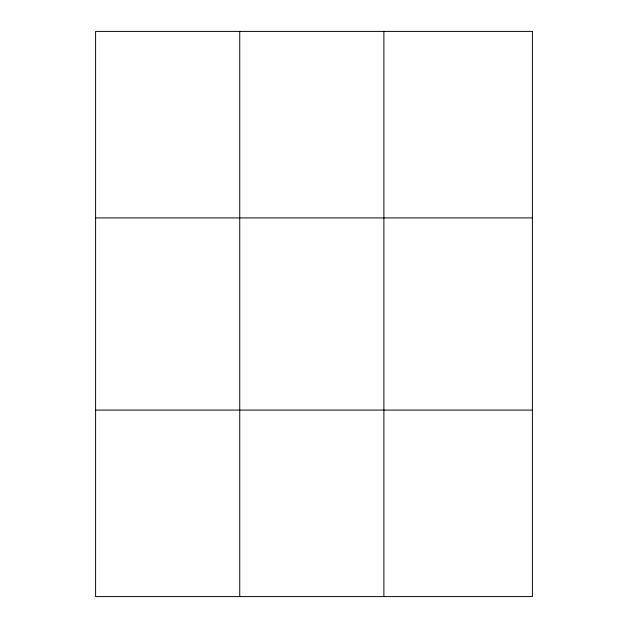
<?xml version="1.0" encoding="UTF-8"?>
<svg xmlns="http://www.w3.org/2000/svg" width="628" height="628" viewBox="0 0 628 628"><rect width="100%" height="100%" fill="white"/><g stroke="black" fill="none" stroke-linecap="round" stroke-linejoin="round"><path stroke-width="0.94" d="M239.739 596.6L239.739 31.4M383.889 596.6L383.889 31.4M95.597 217.916L532.403 217.916M95.597 410.084L532.403 410.084M532.403 31.4L532.403 596.6L95.597 596.6L95.597 31.4L532.403 31.4"/></g></svg>
